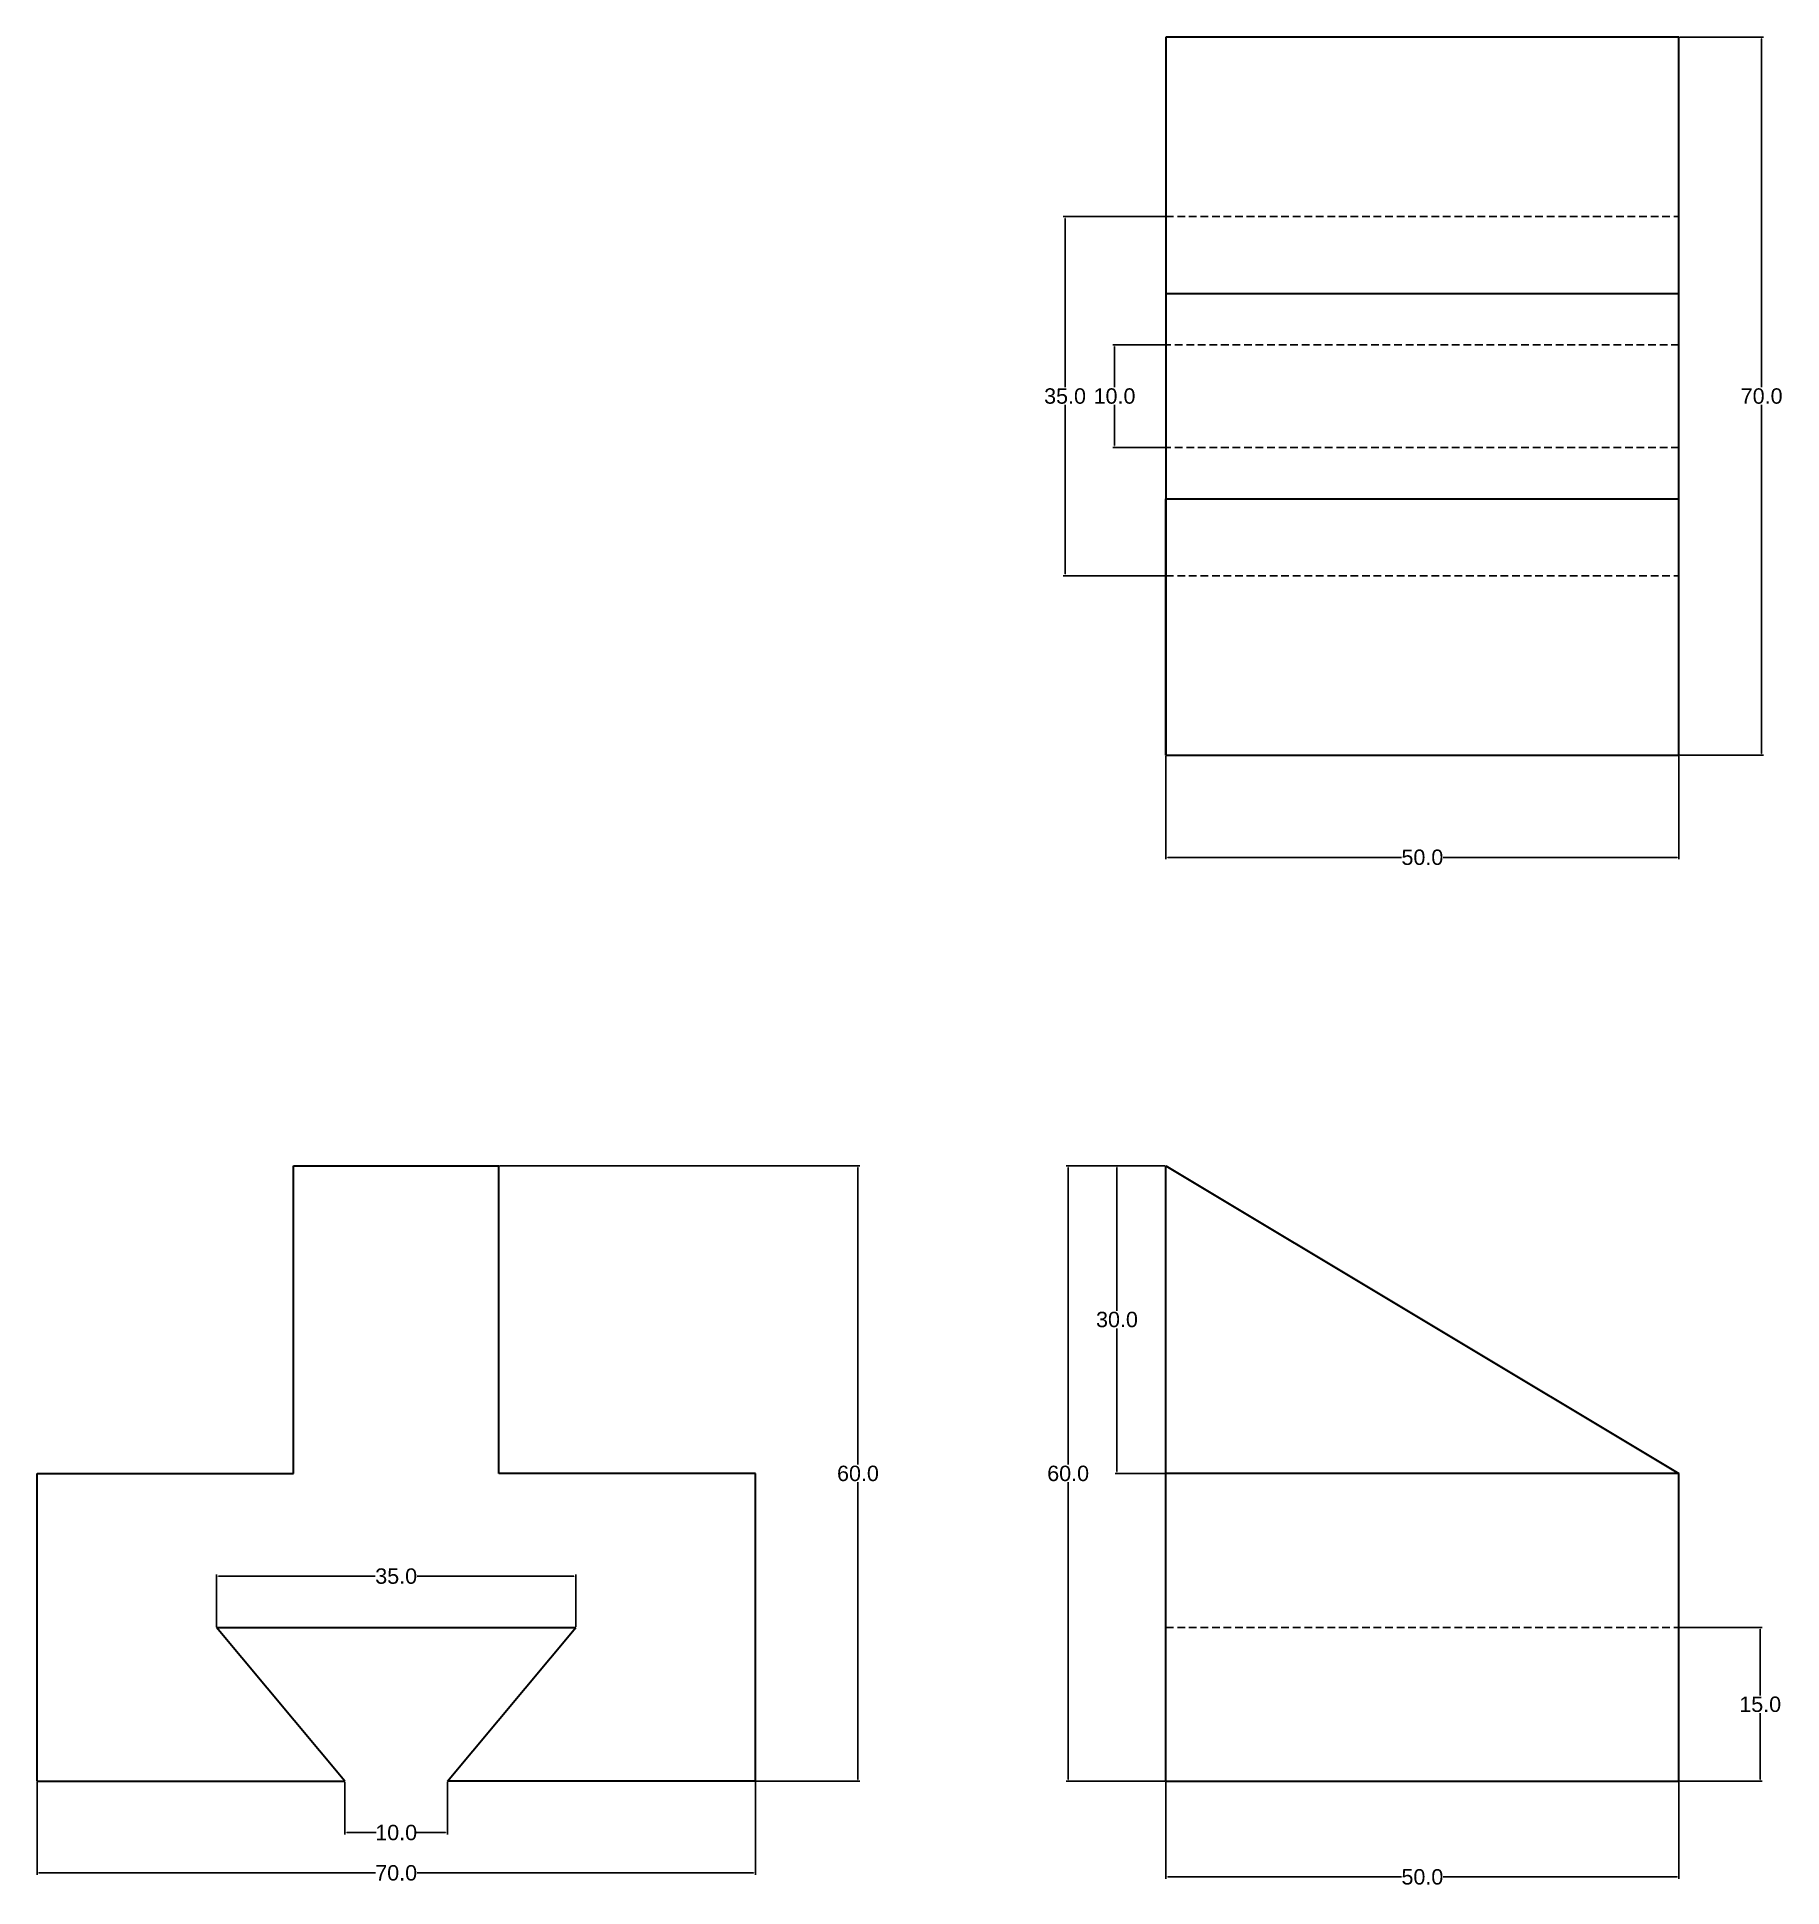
# Model space of a CAD drawing. Header units: inches. Extents: x 0 to 170, y -10 to 170.
import ezdxf

# ---------------------------------------------------------------- set-up
doc = ezdxf.new("R2010")
doc.units = ezdxf.units.IN
doc.header["$LTSCALE"] = 3
doc.header["$MEASUREMENT"] = 0
doc.linetypes.add('HIDDEN', pattern=[0.375, 0.25, -0.125])
doc.styles.get("Standard").update_dxf_attribs({"font": 'arial.ttf'})
doc.dimstyles.get("Standard").update_dxf_attribs({"dimtxt": 1.5, "dimasz": 0.18, "dimexe": 0.18, "dimexo": 0.0625, "dimgap": 0.09, "dimtad": 0, "dimtih": 1, "dimtoh": 1, "dimdec": 1, "dimzin": 0, "dimdsep": 46, "dimtxsty": 'Standard', "dimcen": 0.09, "dimadec": 0, "dimazin": 0, "dimtfac": 1, "dimtdec": 1, "dimtofl": 0, "dimtmove": 0, "dimatfit": 3, "dimfxl": 1, "dimtolj": 1, "dimtzin": 0, "dimarcsym": 0})

# ---------------------------------------------------------------- blocks, each defined once
blk = doc.blocks.new('*D22')
at = {"color": 0, "lineweight": -2, "transparency": 16777216}
for p, q in [((0, -0.06), (0, -9.11)), ((70, -0.06), (70, -9.11)), ((0.18, -8.93), (32.97, -8.93)), ((69.82, -8.93), (37.03, -8.93))]:
    blk.add_line(p, q, dxfattribs=at)
at = {"color": 0, "transparency": 16777216}
for points in [[(0.18, -8.9), (0.18, -8.96), (0, -8.93)], [(69.82, -8.9), (69.82, -8.96), (70, -8.93)]]:
    blk.add_solid(points, dxfattribs=at)
at = {"layer": 'Defpoints', "color": 0, "transparency": 16777216}
for p in [(0, 0), (70, 0), (70, -8.93)]:
    blk.add_point(p, dxfattribs=at)
at = {"color": 0, "transparency": 16777216, "insert": (35, -8.93), "char_height": 1.5, "attachment_point": 5}
blk.add_mtext('\\A1;70.0', dxfattribs=at)
blk = doc.blocks.new('*D23')
at = {"color": 0, "lineweight": -2, "transparency": 16777216}
for p, q in [((17.5, 15.06), (17.5, 20.17)), ((17.68, 19.99), (32.96, 19.99)), ((52.32, 19.99), (37.04, 19.99)), ((52.5, 15.06), (52.5, 20.17))]:
    blk.add_line(p, q, dxfattribs=at)
at = {"color": 0, "transparency": 16777216}
for points in [[(17.68, 20.02), (17.68, 19.96), (17.5, 19.99)], [(52.32, 20.02), (52.32, 19.96), (52.5, 19.99)]]:
    blk.add_solid(points, dxfattribs=at)
at = {"layer": 'Defpoints', "color": 0, "transparency": 16777216}
for p in [(52.5, 19.99), (17.5, 15), (52.5, 15)]:
    blk.add_point(p, dxfattribs=at)
at = {"color": 0, "transparency": 16777216, "insert": (35, 19.99), "char_height": 1.5, "attachment_point": 5}
blk.add_mtext('\\A1;35.0', dxfattribs=at)
blk = doc.blocks.new('*D24')
at = {"color": 0, "lineweight": -2, "transparency": 16777216}
for p, q in [((30, -0.0625), (30, -5.18)), ((40, -0.0625), (40, -5.18)), ((30.18, -5), (33.035, -5)), ((39.82, -5), (36.965, -5))]:
    blk.add_line(p, q, dxfattribs=at)
at = {"color": 0, "transparency": 16777216}
for points in [[(30.18, -4.97), (30.18, -5.03), (30, -5)], [(39.82, -4.97), (39.82, -5.03), (40, -5)]]:
    blk.add_solid(points, dxfattribs=at)
at = {"layer": 'Defpoints', "color": 0, "transparency": 16777216}
for p in [(30, 0), (40, 0), (40, -5)]:
    blk.add_point(p, dxfattribs=at)
at = {"color": 0, "transparency": 16777216, "insert": (35, -5), "char_height": 1.5, "attachment_point": 5}
blk.add_mtext('\\A1;10.0', dxfattribs=at)
blk = doc.blocks.new('*D25')
at = {"color": 0, "lineweight": -2, "transparency": 16777216}
for p, q in [((45.06, 60), (80.18, 60)), ((80, 59.82), (80, 30.86)), ((80, 0.18), (80, 29.14)), ((45.06, 0), (80.18, 0))]:
    blk.add_line(p, q, dxfattribs=at)
at = {"color": 0, "transparency": 16777216}
for points in [[(79.97, 59.82), (80.03, 59.82), (80, 60)], [(79.97, 0.18), (80.03, 0.18), (80, 0)]]:
    blk.add_solid(points, dxfattribs=at)
at = {"layer": 'Defpoints', "color": 0, "transparency": 16777216}
for p in [(45, 60), (45, 0), (80, 0)]:
    blk.add_point(p, dxfattribs=at)
at = {"color": 0, "transparency": 16777216, "insert": (80, 30), "char_height": 1.5, "attachment_point": 5}
blk.add_mtext('\\A1;60.0', dxfattribs=at)
blk = doc.blocks.new('*D26')
at = {"color": 0, "lineweight": -2, "transparency": 16777216}
for p, q in [((109.94, 60), (100.3, 60)), ((100.48, 59.82), (100.48, 30.86)), ((100.48, 0.18), (100.48, 29.14)), ((109.94, 0), (100.3, 0))]:
    blk.add_line(p, q, dxfattribs=at)
at = {"color": 0, "transparency": 16777216}
for points in [[(100.45, 59.82), (100.51, 59.82), (100.48, 60)], [(100.45, 0.18), (100.51, 0.18), (100.48, 0)]]:
    blk.add_solid(points, dxfattribs=at)
at = {"layer": 'Defpoints', "color": 0, "transparency": 16777216}
for p in [(100.48, 60), (110, 60), (110, 0)]:
    blk.add_point(p, dxfattribs=at)
at = {"color": 0, "transparency": 16777216, "insert": (100.48, 30), "char_height": 1.5, "attachment_point": 5}
blk.add_mtext('\\A1;60.0', dxfattribs=at)
blk = doc.blocks.new('*D27')
at = {"color": 0, "lineweight": -2, "transparency": 16777216}
for p, q in [((109.94, 60), (105.06, 60)), ((105.24, 59.82), (105.24, 45.86)), ((105.24, 30.18), (105.24, 44.14)), ((109.94, 30), (105.06, 30))]:
    blk.add_line(p, q, dxfattribs=at)
at = {"color": 0, "transparency": 16777216}
for points in [[(105.21, 59.82), (105.27, 59.82), (105.24, 60)], [(105.21, 30.18), (105.27, 30.18), (105.24, 30)]]:
    blk.add_solid(points, dxfattribs=at)
at = {"layer": 'Defpoints', "color": 0, "transparency": 16777216}
for p in [(110, 60), (105.24, 30), (110, 30)]:
    blk.add_point(p, dxfattribs=at)
at = {"color": 0, "transparency": 16777216, "insert": (105.24, 45), "char_height": 1.5, "attachment_point": 5}
blk.add_mtext('\\A1;30.0', dxfattribs=at)
blk = doc.blocks.new('*D28')
at = {"color": 0, "lineweight": -2, "transparency": 16777216}
for p, q in [((160.06, 15), (168.1, 15)), ((167.92, 14.82), (167.92, 8.36)), ((167.92, 0.18), (167.92, 6.64)), ((160.06, 0), (168.1, 0))]:
    blk.add_line(p, q, dxfattribs=at)
at = {"color": 0, "transparency": 16777216}
for points in [[(167.89, 14.82), (167.95, 14.82), (167.92, 15)], [(167.89, 0.18), (167.95, 0.18), (167.92, 0)]]:
    blk.add_solid(points, dxfattribs=at)
at = {"layer": 'Defpoints', "color": 0, "transparency": 16777216}
for p in [(160, 15), (160, 0), (167.92, 0)]:
    blk.add_point(p, dxfattribs=at)
at = {"color": 0, "transparency": 16777216, "insert": (167.92, 7.5), "char_height": 1.5, "attachment_point": 5}
blk.add_mtext('\\A1;15.0', dxfattribs=at)
blk = doc.blocks.new('*D29')
at = {"color": 0, "lineweight": -2, "transparency": 16777216}
for p, q in [((110, -0.06), (110, -9.5)), ((160, -0.06), (160, -9.5)), ((110.18, -9.32), (132.96, -9.32)), ((159.82, -9.32), (137.04, -9.32))]:
    blk.add_line(p, q, dxfattribs=at)
at = {"color": 0, "transparency": 16777216}
for points in [[(110.18, -9.29), (110.18, -9.35), (110, -9.32)], [(159.82, -9.29), (159.82, -9.35), (160, -9.32)]]:
    blk.add_solid(points, dxfattribs=at)
at = {"layer": 'Defpoints', "color": 0, "transparency": 16777216}
for p in [(110, 0), (160, 0), (160, -9.32)]:
    blk.add_point(p, dxfattribs=at)
at = {"color": 0, "transparency": 16777216, "insert": (135, -9.32), "char_height": 1.5, "attachment_point": 5}
blk.add_mtext('\\A1;50.0', dxfattribs=at)
blk = doc.blocks.new('*D30')
at = {"color": 0, "lineweight": -2, "transparency": 16777216}
for p, q in [((160.06, 170), (168.24, 170)), ((168.06, 169.82), (168.06, 135.86)), ((168.06, 100.18), (168.06, 134.14)), ((160.06, 100), (168.24, 100))]:
    blk.add_line(p, q, dxfattribs=at)
at = {"color": 0, "transparency": 16777216}
for points in [[(168.03, 169.82), (168.09, 169.82), (168.06, 170)], [(168.03, 100.18), (168.09, 100.18), (168.06, 100)]]:
    blk.add_solid(points, dxfattribs=at)
at = {"layer": 'Defpoints', "color": 0, "transparency": 16777216}
for p in [(160, 170), (168.06, 170), (160, 100)]:
    blk.add_point(p, dxfattribs=at)
at = {"color": 0, "transparency": 16777216, "insert": (168.06, 135), "char_height": 1.5, "attachment_point": 5}
blk.add_mtext('\\A1;70.0', dxfattribs=at)
blk = doc.blocks.new('*D31')
at = {"color": 0, "lineweight": -2, "transparency": 16777216}
for p, q in [((110, 99.94), (110, 89.87)), ((160, 99.94), (160, 89.87)), ((110.18, 90.05), (132.96, 90.05)), ((159.82, 90.05), (137.04, 90.05))]:
    blk.add_line(p, q, dxfattribs=at)
at = {"color": 0, "transparency": 16777216}
for points in [[(110.18, 90.08), (110.18, 90.02), (110, 90.05)], [(159.82, 90.08), (159.82, 90.02), (160, 90.05)]]:
    blk.add_solid(points, dxfattribs=at)
at = {"layer": 'Defpoints', "color": 0, "transparency": 16777216}
for p in [(110, 100), (160, 100), (160, 90.05)]:
    blk.add_point(p, dxfattribs=at)
at = {"color": 0, "transparency": 16777216, "insert": (135, 90.05), "char_height": 1.5, "attachment_point": 5}
blk.add_mtext('\\A1;50.0', dxfattribs=at)
blk = doc.blocks.new('*D32')
at = {"color": 0, "lineweight": -2, "transparency": 16777216}
for p, q in [((109.94, 140), (104.82, 140)), ((105, 139.82), (105, 135.86)), ((105, 130.18), (105, 134.14)), ((109.94, 130), (104.82, 130))]:
    blk.add_line(p, q, dxfattribs=at)
at = {"color": 0, "transparency": 16777216}
for points in [[(104.97, 139.82), (105.03, 139.82), (105, 140)], [(104.97, 130.18), (105.03, 130.18), (105, 130)]]:
    blk.add_solid(points, dxfattribs=at)
at = {"layer": 'Defpoints', "color": 0, "transparency": 16777216}
for p in [(110, 140), (105, 130), (110, 130)]:
    blk.add_point(p, dxfattribs=at)
at = {"color": 0, "transparency": 16777216, "insert": (105, 135), "char_height": 1.5, "attachment_point": 5}
blk.add_mtext('\\A1;10.0', dxfattribs=at)
blk = doc.blocks.new('*D33')
at = {"color": 0, "lineweight": -2, "transparency": 16777216}
for p, q in [((109.94, 152.5), (100, 152.5)), ((100.18, 152.32), (100.18, 135.86)), ((100.18, 117.68), (100.18, 134.14)), ((109.94, 117.5), (100, 117.5))]:
    blk.add_line(p, q, dxfattribs=at)
at = {"color": 0, "transparency": 16777216}
for points in [[(100.15, 152.32), (100.21, 152.32), (100.18, 152.5)], [(100.15, 117.68), (100.21, 117.68), (100.18, 117.5)]]:
    blk.add_solid(points, dxfattribs=at)
at = {"layer": 'Defpoints', "color": 0, "transparency": 16777216}
for p in [(110, 152.5), (100.18, 117.5), (110, 117.5)]:
    blk.add_point(p, dxfattribs=at)
at = {"color": 0, "transparency": 16777216, "insert": (100.18, 135), "char_height": 1.5, "attachment_point": 5}
blk.add_mtext('\\A1;35.0', dxfattribs=at)

msp = doc.modelspace()

# ---------------------------------------------------------------- linework, layer by layer
at = {"color": 7, "lineweight": 35, "true_color": 0xffffff}
for p, q in [((160, 170), (110, 170)), ((110, 170), (110, 100)), ((160, 100), (160, 170)), ((110, 145), (160, 145)), ((110, 100), (110, 125)), ((110, 125), (160, 125)), ((110, 100), (160, 100)), ((25, 30), (25, 60)), ((25, 60), (45, 60)), ((45, 30), (45, 60)), ((110, 30), (110, 60)), ((110, 60), (160, 30)), ((0, 0), (0, 30)), ((0, 30), (25, 30)), ((70, 30), (45, 30)), ((70, 0), (70, 30)), ((110, 0), (110, 30)), ((160, 30), (110, 30)), ((160, 0), (160, 30)), ((30, 0), (17.5, 15)), ((17.5, 15), (52.5, 15)), ((40, 0), (52.5, 15)), ((0, 0), (30, 0)), ((70, 0), (40, 0)), ((110, 0), (160, 0))]:
    msp.add_line(p, q, dxfattribs=at)
at = {"color": 2, "linetype": 'HIDDEN', "true_color": 0xf1eb1f}
for p, q in [((110, 152.5), (160, 152.5)), ((160, 140), (110, 140)), ((160, 130), (110, 130)), ((110, 117.5), (160, 117.5)), ((110, 15), (160, 15))]:
    msp.add_line(p, q, dxfattribs=at)
at = {"color": 7, "true_color": 0xffffff}
for p, q in [((160, 100), (160, 130)), ((110, 100), (110, 117.5))]:
    msp.add_line(p, q, dxfattribs=at)

# ---------------------------------------------------------------- dimensions: what is measured, and where the dimension line sits
at = {"color": 1}
for base, p1, p2, picture, middle in [((168.06, 170), (160, 100), (160, 170), '*D30', (168.06, 135)), ((100.18, 117.5), (110, 152.5), (110, 117.5), '*D33', (100.18, 135)), ((105, 130), (110, 140), (110, 130), '*D32', (105, 135)), ((80, 0), (45, 60), (45, 0), '*D25', (80, 30)), ((100.48, 60), (110, 0), (110, 60), '*D26', (100.48, 30)), ((105.24, 30), (110, 60), (110, 30), '*D27', (105.24, 45)), ((167.92, 0), (160, 15), (160, 0), '*D28', (167.92, 7.5))]:
    dim = msp.add_linear_dim(base=base, p1=p1, p2=p2, angle=90, dimstyle='Standard', dxfattribs=at)
    dim.commit()
    dim.dimension.update_dxf_attribs({"geometry": picture, "text_midpoint": middle})
for base, p1, p2, picture, middle in [((160, 90.05), (110, 100), (160, 100), '*D31', (135, 90.05)), ((52.5, 19.99), (17.5, 15), (52.5, 15), '*D23', (35, 19.99)), ((70, -8.93), (0, 0), (70, 0), '*D22', (35, -8.93)), ((40, -5), (30, 0), (40, 0), '*D24', (35, -5)), ((160, -9.32), (110, 0), (160, 0), '*D29', (135, -9.32))]:
    dim = msp.add_linear_dim(base=base, p1=p1, p2=p2, dimstyle='Standard', dxfattribs=at)
    dim.commit()
    dim.dimension.update_dxf_attribs({"geometry": picture, "text_midpoint": middle})

doc.saveas('drawing.dxf')
